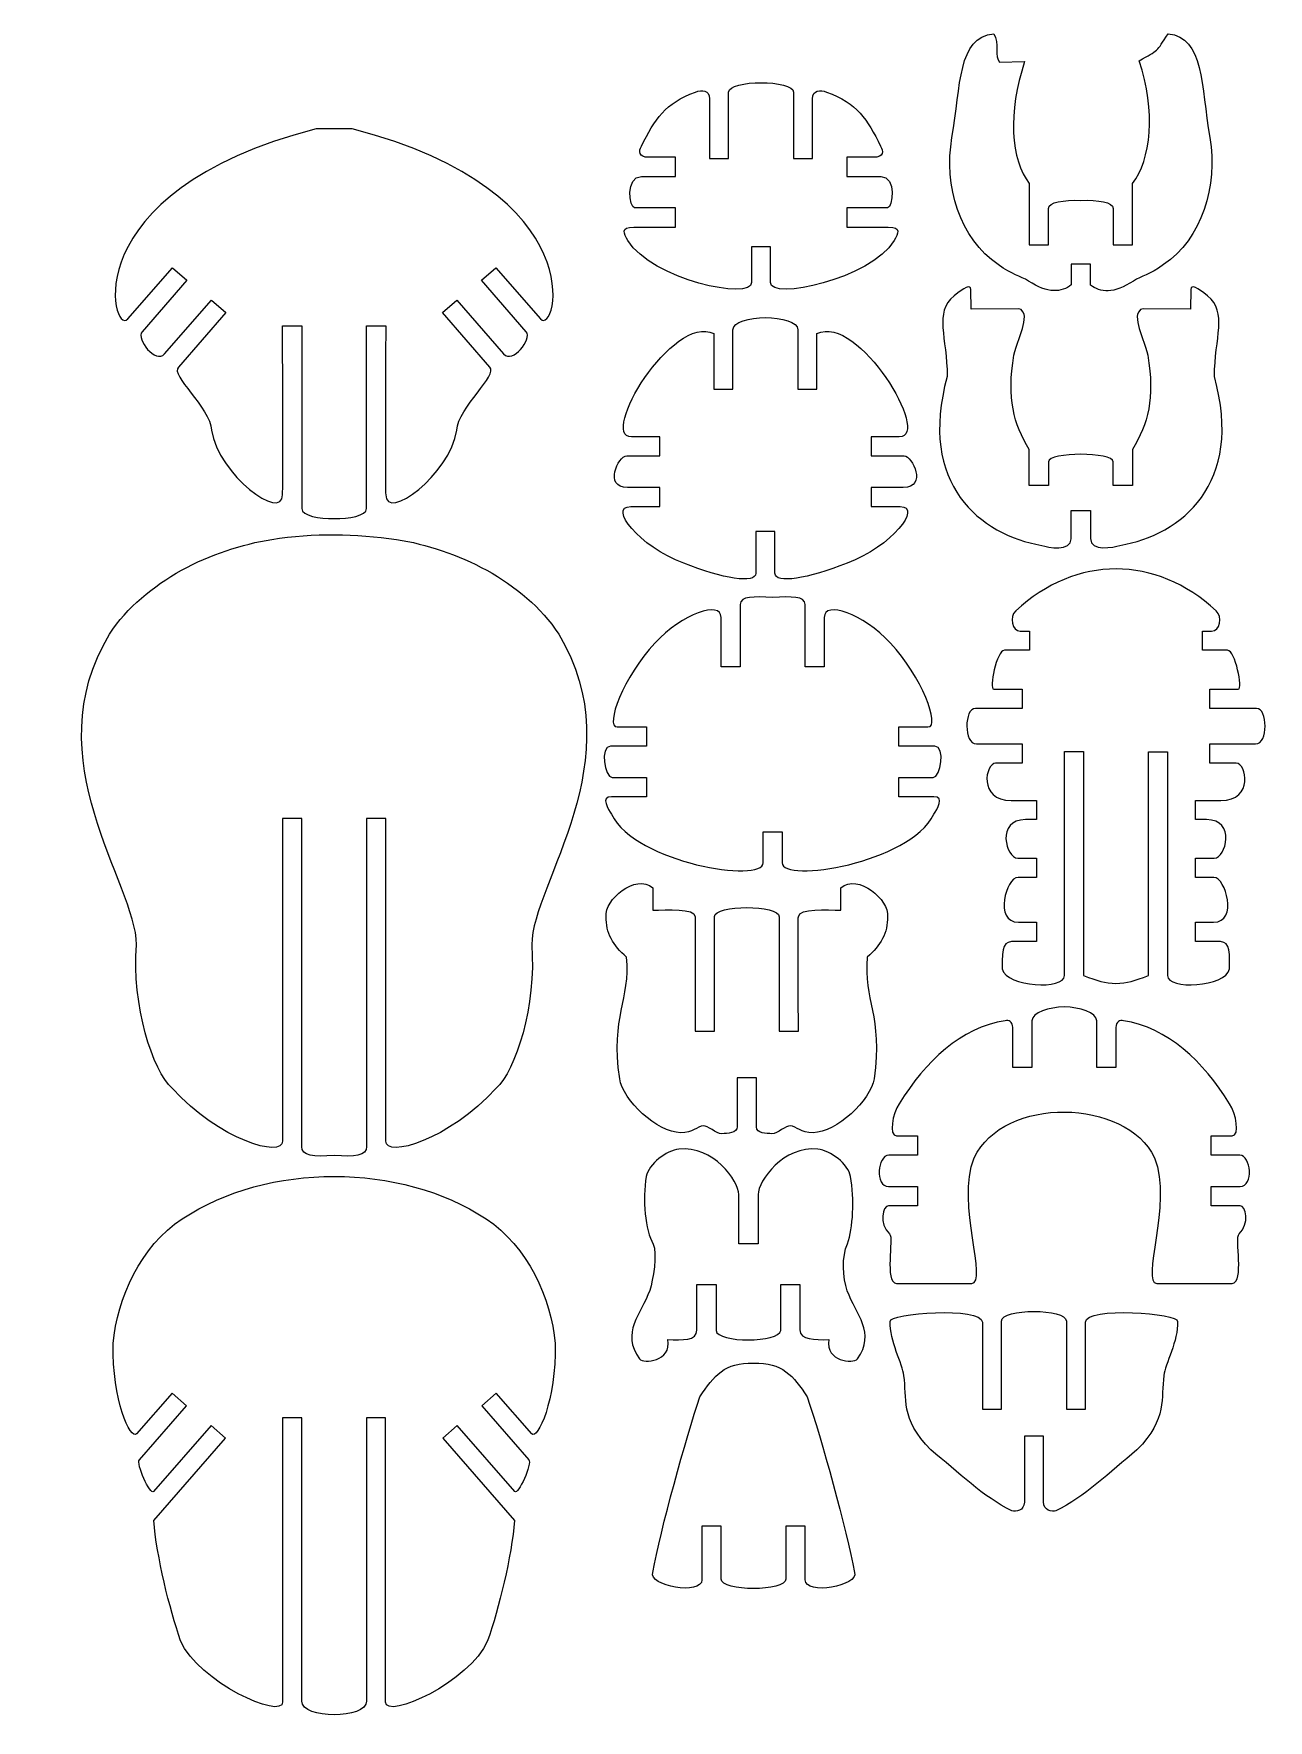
# Model space of a CAD drawing. Header units: inches. Extents: x 45 to 238, y 194 to 458.
import ezdxf

# ---------------------------------------------------------------- set-up
doc = ezdxf.new("R2010")
doc.units = ezdxf.units.IN
doc.header["$MEASUREMENT"] = 0
doc.layers.add('Capa 1', color=7, linetype='Continuous')

msp = doc.modelspace()

# ---------------------------------------------------------------- linework, layer by layer
at = {"layer": 'Capa 1', "color": 250, "lineweight": 20}
for points, knots in [([(208.88, 431.77), (206.16, 431.82), (203.82, 431.53), (203.8, 430.47), (203.8, 430.47), (203.8, 424.8), (203.8, 424.8), (203.8, 424.8), (200.8, 424.8), (200.8, 424.8), (200.8, 424.8), (200.8, 434.43), (200.8, 434.43), (197.9, 437.99), (197.37, 445.64), (200.07, 453.5), (200.07, 453.5), (196.14, 453.42), (196.14, 453.42), (195.31, 454.18), (196.15, 456.43), (195.23, 457.87), (189.55, 457.31), (190.11, 449.82), (188.68, 441.59), (187.37, 434.1), (189.93, 425.65), (195.94, 421.72), (198.1, 420.07), (199.38, 419.94), (200.67, 419.13), (203.71, 417.05), (205.85, 417.39), (207.38, 418.51), (207.38, 418.51), (207.38, 421.78), (207.38, 421.78), (207.92, 421.78), (208.34, 421.78), (208.88, 421.78), (208.88, 421.78), (210.38, 421.77), (210.38, 421.77), (210.38, 421.77), (210.38, 418.49), (210.38, 418.49), (211.91, 417.36), (214.05, 417.05), (217.1, 419.13), (218.38, 419.94), (219.66, 420.07), (221.83, 421.72), (227.84, 425.65), (230.39, 434.1), (229.09, 441.59), (227.65, 449.82), (228.22, 457.31), (222.54, 457.87), (221.6, 456.41), (221.24, 455.78), (220.73, 455.3), (220.22, 454.83), (219.55, 454.5), (217.99, 453.65), (220.69, 445.79), (219.86, 437.99), (216.96, 434.43), (216.96, 434.43), (216.96, 424.8), (216.96, 424.8), (216.96, 424.8), (213.96, 424.8), (213.96, 424.8), (213.96, 424.8), (213.96, 430.47), (213.96, 430.47), (213.95, 431.53), (211.6, 431.82), (208.88, 431.77), (208.88, 431.77), (208.88, 431.77), (208.88, 431.77)], [0, 0, 0, 0, 1, 1, 1, 2, 2, 2, 3, 3, 3, 4, 4, 4, 5, 5, 5, 6, 6, 6, 7, 7, 7, 8, 8, 8, 9, 9, 9, 10, 10, 10, 11, 11, 11, 12, 12, 12, 13, 13, 13, 14, 14, 14, 15, 15, 15, 16, 16, 16, 17, 17, 17, 18, 18, 18, 19, 19, 19, 20, 20, 20, 21, 21, 21, 22, 22, 22, 23, 23, 23, 24, 24, 24, 25, 25, 25, 26, 26, 26, 27, 27, 27, 27]), ([(160.27, 424.49), (160.27, 424.49), (160.27, 418.92), (160.27, 418.92), (160.11, 416.02), (175.94, 419.39), (179.62, 425.46), (180.23, 426.56), (180.88, 427.58), (178.7, 427.58), (178.7, 427.58), (172.19, 427.58), (172.19, 427.58), (172.19, 427.58), (172.19, 430.58), (172.19, 430.58), (174.42, 430.58), (176.28, 430.58), (178.58, 430.58), (179.4, 430.58), (180.07, 435.51), (177.52, 435.51), (177.52, 435.51), (172.19, 435.51), (172.19, 435.51), (172.19, 435.51), (172.19, 438.51), (172.19, 438.51), (172.19, 438.51), (176.37, 438.51), (176.37, 438.51), (178.03, 438.51), (177.96, 439.47), (177.5, 440.27), (175.39, 444.5), (173.85, 446.98), (169.03, 448.74), (168.04, 449.08), (166.85, 449.15), (166.85, 447.65), (166.85, 445.15), (166.85, 440.81), (166.85, 438.31), (166.85, 438.31), (163.86, 438.31), (163.86, 438.31), (163.86, 438.31), (163.85, 448.72), (163.85, 448.72), (163.85, 450.7), (153.69, 450.7), (153.69, 448.72), (153.69, 448.72), (153.68, 438.31), (153.68, 438.31), (153.68, 438.31), (150.69, 438.31), (150.69, 438.31), (150.69, 440.81), (150.69, 445.15), (150.69, 447.65), (150.69, 449.15), (149.5, 449.08), (148.5, 448.74), (143.69, 446.98), (142.14, 444.5), (140.04, 440.27), (139.58, 439.47), (139.51, 438.51), (141.16, 438.51), (141.16, 438.51), (145.34, 438.51), (145.34, 438.51), (145.34, 438.51), (145.34, 435.51), (145.34, 435.51), (145.34, 435.51), (140.02, 435.51), (140.02, 435.51), (137.46, 435.51), (138.13, 430.58), (138.95, 430.58), (141.25, 430.58), (143.12, 430.58), (145.34, 430.58), (145.34, 430.58), (145.34, 427.58), (145.34, 427.58), (145.34, 427.58), (138.84, 427.58), (138.84, 427.58), (136.66, 427.58), (137.3, 426.56), (137.92, 425.46), (141.59, 419.39), (157.42, 415.98), (157.27, 418.89), (157.27, 418.89), (157.27, 424.49), (157.27, 424.49), (157.27, 424.49), (160.27, 424.49), (160.27, 424.49), (160.27, 424.49), (160.27, 424.49), (160.27, 424.49)], [0, 0, 0, 0, 1, 1, 1, 2, 2, 2, 3, 3, 3, 4, 4, 4, 5, 5, 5, 6, 6, 6, 7, 7, 7, 8, 8, 8, 9, 9, 9, 10, 10, 10, 11, 11, 11, 12, 12, 12, 13, 13, 13, 14, 14, 14, 15, 15, 15, 16, 16, 16, 17, 17, 17, 18, 18, 18, 19, 19, 19, 20, 20, 20, 21, 21, 21, 22, 22, 22, 23, 23, 23, 24, 24, 24, 25, 25, 25, 26, 26, 26, 27, 27, 27, 28, 28, 28, 29, 29, 29, 30, 30, 30, 31, 31, 31, 32, 32, 32, 33, 33, 33, 34, 34, 34, 35, 35, 35, 35]), ([(94.72, 442.95), (133.01, 433.13), (126.68, 410.33), (124.21, 413.18), (124.21, 413.18), (117.22, 421.21), (117.22, 421.21), (117.22, 421.21), (114.96, 419.24), (114.96, 419.24), (114.96, 419.24), (121.96, 411.19), (121.96, 411.19), (122.97, 410.03), (119.82, 406.13), (118.44, 407.71), (118.44, 407.71), (111.11, 416.15), (111.11, 416.15), (111.11, 416.15), (108.85, 414.18), (108.85, 414.18), (108.85, 414.18), (116.26, 405.65), (116.26, 405.65), (117.68, 404.43), (111.31, 399.31), (111.09, 395.78), (110.03, 388.72), (99.96, 381.41), (99.96, 385.64), (99.87, 385.87), (99.96, 410.19), (99.96, 412.12), (98.93, 412.12), (98.07, 412.12), (96.96, 412.12), (96.96, 412.12), (96.96, 383.47), (96.96, 383.47), (96.96, 382.37), (94.16, 381.83), (91.88, 381.91), (89.6, 381.83), (86.8, 382.37), (86.8, 383.47), (86.8, 383.47), (86.8, 412.12), (86.8, 412.12), (85.69, 412.12), (84.83, 412.12), (83.8, 412.12), (83.8, 410.19), (83.89, 385.87), (83.8, 385.64), (83.8, 381.41), (73.73, 388.72), (72.67, 395.78), (72.45, 399.31), (66.08, 404.43), (67.5, 405.65), (67.5, 405.65), (74.91, 414.18), (74.91, 414.18), (74.91, 414.18), (72.65, 416.15), (72.65, 416.15), (72.65, 416.15), (65.31, 407.71), (65.31, 407.71), (63.93, 406.13), (60.79, 410.03), (61.8, 411.19), (61.8, 411.19), (68.8, 419.24), (68.8, 419.24), (68.8, 419.24), (66.53, 421.21), (66.53, 421.21), (66.53, 421.21), (59.55, 413.18), (59.55, 413.18), (57.07, 410.33), (50.75, 433.13), (89.04, 442.95), (90.93, 442.95), (92.82, 442.95), (94.72, 442.95), (94.72, 442.95), (94.72, 442.95), (94.72, 442.95)], [0, 0, 0, 0, 1, 1, 1, 2, 2, 2, 3, 3, 3, 4, 4, 4, 5, 5, 5, 6, 6, 6, 7, 7, 7, 8, 8, 8, 9, 9, 9, 10, 10, 10, 11, 11, 11, 12, 12, 12, 13, 13, 13, 14, 14, 14, 15, 15, 15, 16, 16, 16, 17, 17, 17, 18, 18, 18, 19, 19, 19, 20, 20, 20, 21, 21, 21, 22, 22, 22, 23, 23, 23, 24, 24, 24, 25, 25, 25, 26, 26, 26, 27, 27, 27, 28, 28, 28, 29, 29, 29, 30, 30, 30, 30]), ([(207.37, 383.15), (207.37, 383.15), (207.37, 378.74), (207.37, 378.74), (207.37, 376.72), (203.71, 377.35), (202.75, 377.71), (193.11, 379.32), (183.28, 387.34), (187.93, 404.16), (187.93, 410.3), (185.79, 414.14), (189.01, 416.79), (190.64, 418.18), (191.62, 418.58), (191.64, 417.81), (191.64, 417.81), (191.69, 414.7), (191.69, 414.7), (191.69, 414.7), (199.12, 414.79), (199.12, 414.79), (199.73, 414.8), (200.03, 413.91), (200.07, 413.59), (199.76, 410.86), (198.68, 409.11), (198.38, 407.49), (197.28, 400.66), (198.32, 396.81), (200.79, 392.72), (200.79, 391.02), (200.79, 389.17), (200.79, 387.1), (200.79, 387.1), (203.79, 387.1), (203.79, 387.1), (203.79, 387.1), (203.79, 390.82), (203.79, 390.82), (203.79, 391.55), (206.38, 391.97), (208.87, 392), (211.37, 391.97), (213.95, 391.55), (213.95, 390.82), (213.95, 390.82), (213.95, 387.1), (213.95, 387.1), (213.95, 387.1), (216.95, 387.1), (216.95, 387.1), (216.95, 389.17), (216.95, 391.02), (216.95, 392.72), (219.43, 396.81), (220.47, 400.66), (219.37, 407.49), (219.07, 409.11), (217.98, 410.86), (217.68, 413.59), (217.71, 413.91), (218.02, 414.8), (218.62, 414.79), (218.62, 414.79), (226.05, 414.7), (226.05, 414.7), (226.05, 414.7), (226.11, 417.81), (226.11, 417.81), (226.12, 418.58), (227.11, 418.18), (228.73, 416.79), (231.95, 414.14), (229.81, 410.3), (229.81, 404.16), (234.46, 387.34), (224.64, 379.32), (215, 377.71), (214.03, 377.35), (210.37, 376.74), (210.37, 378.76), (210.37, 378.76), (210.37, 383.15), (210.37, 383.15), (209.03, 383.15), (208.71, 383.15), (207.37, 383.15), (207.37, 383.15), (207.37, 383.15), (207.37, 383.15)], [0, 0, 0, 0, 1, 1, 1, 2, 2, 2, 3, 3, 3, 4, 4, 4, 5, 5, 5, 6, 6, 6, 7, 7, 7, 8, 8, 8, 9, 9, 9, 10, 10, 10, 11, 11, 11, 12, 12, 12, 13, 13, 13, 14, 14, 14, 15, 15, 15, 16, 16, 16, 17, 17, 17, 18, 18, 18, 19, 19, 19, 20, 20, 20, 21, 21, 21, 22, 22, 22, 23, 23, 23, 24, 24, 24, 25, 25, 25, 26, 26, 26, 27, 27, 27, 28, 28, 28, 29, 29, 29, 30, 30, 30, 30]), ([(154.37, 411.49), (154.37, 411.49), (154.37, 402.18), (154.37, 402.18), (154.37, 402.18), (151.37, 402.18), (151.37, 402.18), (151.37, 402.18), (151.37, 410.89), (151.37, 410.89), (144.9, 414.04), (133.32, 394.72), (138.47, 394.72), (138.47, 394.72), (142.89, 394.72), (142.89, 394.72), (142.89, 394.72), (142.89, 391.72), (142.89, 391.72), (142.89, 391.72), (137.72, 391.72), (137.72, 391.72), (136.4, 391.72), (134.04, 386.79), (137.84, 386.79), (137.84, 386.79), (142.89, 386.79), (142.89, 386.79), (142.89, 386.79), (142.89, 383.79), (142.89, 383.79), (142.89, 383.79), (138.34, 383.79), (138.34, 383.79), (134.8, 383.79), (139.6, 377.51), (146.65, 374.94), (152.72, 372.47), (157.95, 371.63), (157.95, 373.35), (157.95, 373.35), (157.95, 379.88), (157.95, 379.88), (157.95, 379.88), (160.95, 379.9), (160.95, 379.9), (160.95, 379.9), (160.95, 373.35), (160.95, 373.35), (160.95, 371.63), (166.17, 372.47), (172.24, 374.94), (179.29, 377.51), (184.09, 383.79), (180.55, 383.79), (180.55, 383.79), (176, 383.79), (176, 383.79), (176, 383.79), (176, 386.79), (176, 386.79), (176, 386.79), (181.06, 386.79), (181.06, 386.79), (184.85, 386.79), (182.49, 391.72), (181.17, 391.72), (181.17, 391.72), (176, 391.72), (176, 391.72), (176, 391.72), (176, 394.72), (176, 394.72), (176, 394.72), (180.42, 394.72), (180.42, 394.72), (185.57, 394.72), (173.99, 414.04), (167.53, 410.89), (167.53, 410.89), (167.53, 402.18), (167.53, 402.18), (167.53, 402.18), (164.53, 402.18), (164.53, 402.18), (164.53, 402.18), (164.53, 411.49), (164.53, 411.49), (164.53, 414.02), (154.37, 414.02), (154.37, 411.49), (154.37, 411.49), (154.37, 411.49), (154.37, 411.49)], [0, 0, 0, 0, 1, 1, 1, 2, 2, 2, 3, 3, 3, 4, 4, 4, 5, 5, 5, 6, 6, 6, 7, 7, 7, 8, 8, 8, 9, 9, 9, 10, 10, 10, 11, 11, 11, 12, 12, 12, 13, 13, 13, 14, 14, 14, 15, 15, 15, 16, 16, 16, 17, 17, 17, 18, 18, 18, 19, 19, 19, 20, 20, 20, 21, 21, 21, 22, 22, 22, 23, 23, 23, 24, 24, 24, 25, 25, 25, 26, 26, 26, 27, 27, 27, 28, 28, 28, 29, 29, 29, 30, 30, 30, 31, 31, 31, 31]), ([(82.1, 378.64), (72.79, 377.17), (62.2, 372.16), (56.7, 363.82), (44.81, 344.21), (60.84, 324.67), (60.93, 315.14), (60.12, 305.63), (63.48, 295.38), (66.48, 292.65), (73.89, 284.53), (83.8, 281.63), (83.8, 284.38), (83.8, 284.38), (83.8, 334.92), (83.8, 334.92), (83.8, 334.92), (86.8, 334.92), (86.8, 334.92), (86.8, 317.86), (86.8, 300.62), (86.8, 283.49), (86.8, 282.14), (88.69, 281.79), (91.88, 282.13), (95.07, 281.79), (96.96, 282.14), (96.96, 283.49), (96.96, 300.62), (96.96, 317.86), (96.96, 334.92), (96.96, 334.92), (99.96, 334.92), (99.96, 334.92), (99.96, 334.92), (99.96, 284.38), (99.96, 284.38), (99.96, 281.63), (109.87, 284.53), (117.28, 292.65), (120.28, 295.38), (123.63, 305.63), (122.83, 315.14), (122.92, 324.67), (138.95, 344.21), (127.06, 363.82), (121.56, 372.16), (110.97, 377.17), (101.66, 378.64), (95.23, 379.53), (88.74, 379.73), (82.1, 378.64), (82.1, 378.64), (82.1, 378.64), (82.1, 378.64)], [0, 0, 0, 0, 1, 1, 1, 2, 2, 2, 3, 3, 3, 4, 4, 4, 5, 5, 5, 6, 6, 6, 7, 7, 7, 8, 8, 8, 9, 9, 9, 10, 10, 10, 11, 11, 11, 12, 12, 12, 13, 13, 13, 14, 14, 14, 15, 15, 15, 16, 16, 16, 17, 17, 17, 18, 18, 18, 18]), ([(230.08, 367.46), (231.15, 366.49), (230.66, 364.27), (229.36, 364.27), (229.36, 364.27), (227.91, 364.27), (227.91, 364.27), (227.91, 364.27), (227.91, 361.27), (227.91, 361.27), (227.91, 361.27), (231.86, 361.27), (231.86, 361.27), (233.06, 361.27), (234.32, 355.17), (233.53, 355.17), (233.53, 355.17), (229.08, 355.17), (229.08, 355.17), (229.08, 354.11), (229.08, 353.23), (229.08, 352.17), (229.08, 352.17), (236.4, 352.17), (236.4, 352.17), (238.19, 352.17), (238.24, 346.6), (236.26, 346.6), (236.26, 346.6), (229.08, 346.6), (229.08, 346.6), (229.08, 345.56), (229.08, 344.64), (229.08, 343.6), (229.08, 343.6), (233.23, 343.6), (233.23, 343.6), (234.79, 343.6), (236.07, 337.74), (230.8, 337.74), (230.8, 337.74), (226.85, 337.74), (226.85, 337.74), (226.85, 337.74), (226.85, 334.74), (226.85, 334.74), (226.85, 334.74), (228.54, 334.74), (228.54, 334.74), (233.25, 334.74), (231.61, 328.69), (229.76, 328.69), (229.76, 328.69), (226.85, 328.69), (226.85, 328.69), (226.85, 328.69), (226.85, 325.69), (226.85, 325.69), (226.85, 325.69), (229.72, 325.69), (229.72, 325.69), (231.55, 325.69), (233.56, 318.66), (229.68, 318.66), (229.68, 318.66), (226.85, 318.66), (226.85, 318.66), (226.85, 318.66), (226.85, 315.66), (226.85, 315.66), (226.85, 315.66), (230.11, 315.66), (230.11, 315.66), (232.09, 315.66), (232.19, 315.02), (232.19, 311.37), (231.56, 308.43), (222.35, 308.05), (222.46, 310.31), (222.46, 322.05), (222.46, 333.71), (222.46, 345.37), (222.46, 345.37), (219.46, 345.37), (219.46, 345.37), (219.46, 333.74), (219.46, 322.06), (219.46, 310.31), (217.35, 309.49), (216.07, 309.08), (214.38, 309.07), (212.69, 309.08), (211.41, 309.49), (209.3, 310.31), (209.3, 322.06), (209.3, 333.77), (209.3, 345.41), (209.3, 345.41), (206.3, 345.4), (206.3, 345.4), (206.3, 333.74), (206.3, 322.05), (206.3, 310.31), (206.41, 308.05), (197.19, 308.43), (196.56, 311.37), (196.56, 315.02), (196.67, 315.66), (198.64, 315.66), (198.64, 315.66), (201.91, 315.66), (201.91, 315.66), (201.91, 315.66), (201.91, 318.66), (201.91, 318.66), (201.91, 318.66), (199.08, 318.66), (199.08, 318.66), (195.2, 318.66), (197.2, 325.69), (199.03, 325.69), (199.03, 325.69), (201.91, 325.69), (201.91, 325.69), (201.91, 325.69), (201.91, 328.69), (201.91, 328.69), (201.91, 328.69), (199, 328.69), (199, 328.69), (197.14, 328.69), (195.51, 334.74), (200.22, 334.74), (200.22, 334.74), (201.91, 334.74), (201.91, 334.74), (201.91, 334.74), (201.91, 337.74), (201.91, 337.74), (201.91, 337.74), (197.96, 337.74), (197.96, 337.74), (192.69, 337.74), (193.96, 343.6), (195.52, 343.6), (195.52, 343.6), (199.67, 343.6), (199.67, 343.6), (199.67, 344.64), (199.67, 345.56), (199.67, 346.6), (199.67, 346.6), (192.5, 346.6), (192.5, 346.6), (190.52, 346.6), (190.57, 352.17), (192.36, 352.17), (192.36, 352.17), (199.67, 352.17), (199.67, 352.17), (199.67, 353.23), (199.67, 354.11), (199.67, 355.17), (199.67, 355.17), (195.23, 355.17), (195.23, 355.17), (194.44, 355.17), (195.69, 361.27), (196.89, 361.27), (196.89, 361.27), (200.85, 361.27), (200.85, 361.27), (200.85, 361.27), (200.85, 364.27), (200.85, 364.27), (200.85, 364.27), (199.39, 364.27), (199.39, 364.27), (198.09, 364.27), (197.6, 366.49), (198.68, 367.46), (208.16, 376.22), (220.62, 376.2), (230.08, 367.46), (230.08, 367.46), (230.08, 367.46), (230.08, 367.46)], [0, 0, 0, 0, 1, 1, 1, 2, 2, 2, 3, 3, 3, 4, 4, 4, 5, 5, 5, 6, 6, 6, 7, 7, 7, 8, 8, 8, 9, 9, 9, 10, 10, 10, 11, 11, 11, 12, 12, 12, 13, 13, 13, 14, 14, 14, 15, 15, 15, 16, 16, 16, 17, 17, 17, 18, 18, 18, 19, 19, 19, 20, 20, 20, 21, 21, 21, 22, 22, 22, 23, 23, 23, 24, 24, 24, 25, 25, 25, 26, 26, 26, 27, 27, 27, 28, 28, 28, 29, 29, 29, 30, 30, 30, 31, 31, 31, 32, 32, 32, 33, 33, 33, 34, 34, 34, 35, 35, 35, 36, 36, 36, 37, 37, 37, 38, 38, 38, 39, 39, 39, 40, 40, 40, 41, 41, 41, 42, 42, 42, 43, 43, 43, 44, 44, 44, 45, 45, 45, 46, 46, 46, 47, 47, 47, 48, 48, 48, 49, 49, 49, 50, 50, 50, 51, 51, 51, 52, 52, 52, 53, 53, 53, 54, 54, 54, 55, 55, 55, 56, 56, 56, 57, 57, 57, 58, 58, 58, 59, 59, 59, 60, 60, 60, 61, 61, 61, 62, 62, 62, 62]), ([(160.59, 332.82), (160.59, 332.82), (159.11, 332.82), (159.11, 332.82), (159.11, 332.82), (159.11, 327.99), (159.11, 327.99), (159.11, 324.74), (139.15, 327.88), (135.35, 335.57), (134.84, 336.39), (133.55, 338.33), (135.32, 338.33), (135.32, 338.33), (140.82, 338.33), (140.82, 338.33), (140.82, 338.33), (140.82, 341.33), (140.82, 341.33), (140.82, 341.33), (135.43, 341.33), (135.43, 341.33), (134.26, 341.33), (133.45, 346.26), (135.18, 346.26), (135.18, 346.26), (140.82, 346.26), (140.82, 346.26), (140.82, 346.26), (140.82, 349.26), (140.82, 349.26), (140.82, 349.26), (136.25, 349.26), (136.25, 349.26), (134.21, 349.26), (137.28, 357.23), (142.12, 362.41), (146.44, 367.03), (152.51, 369.11), (152.51, 366.42), (152.51, 366.42), (152.51, 358.67), (152.51, 358.67), (154.09, 358.67), (154.22, 358.67), (155.51, 358.67), (155.51, 358.67), (155.51, 368.43), (155.51, 368.43), (155.51, 369.81), (157.7, 369.69), (160.59, 369.54), (163.47, 369.69), (165.67, 369.81), (165.67, 368.43), (165.67, 368.43), (165.67, 358.67), (165.67, 358.67), (166.95, 358.67), (167.08, 358.67), (168.67, 358.67), (168.67, 358.67), (168.67, 366.42), (168.67, 366.42), (168.67, 369.11), (174.73, 367.03), (179.05, 362.41), (183.9, 357.23), (186.96, 349.26), (184.92, 349.26), (184.92, 349.26), (180.35, 349.26), (180.35, 349.26), (180.35, 349.26), (180.35, 346.26), (180.35, 346.26), (180.35, 346.26), (185.99, 346.26), (185.99, 346.26), (187.72, 346.26), (186.91, 341.33), (185.74, 341.33), (185.74, 341.33), (180.35, 341.33), (180.35, 341.33), (180.35, 341.33), (180.35, 338.33), (180.35, 338.33), (180.35, 338.33), (185.85, 338.33), (185.85, 338.33), (187.62, 338.33), (186.33, 336.39), (185.83, 335.57), (182.02, 327.88), (162.07, 324.74), (162.07, 327.99), (162.07, 327.99), (162.07, 332.82), (162.07, 332.82), (162.07, 332.82), (160.59, 332.82), (160.59, 332.82), (160.59, 332.82), (160.59, 332.82), (160.59, 332.82)], [0, 0, 0, 0, 1, 1, 1, 2, 2, 2, 3, 3, 3, 4, 4, 4, 5, 5, 5, 6, 6, 6, 7, 7, 7, 8, 8, 8, 9, 9, 9, 10, 10, 10, 11, 11, 11, 12, 12, 12, 13, 13, 13, 14, 14, 14, 15, 15, 15, 16, 16, 16, 17, 17, 17, 18, 18, 18, 19, 19, 19, 20, 20, 20, 21, 21, 21, 22, 22, 22, 23, 23, 23, 24, 24, 24, 25, 25, 25, 26, 26, 26, 27, 27, 27, 28, 28, 28, 29, 29, 29, 30, 30, 30, 31, 31, 31, 32, 32, 32, 33, 33, 33, 34, 34, 34, 35, 35, 35, 35]), ([(151.46, 319.55), (151.46, 313.55), (151.46, 307.6), (151.46, 301.6), (150.46, 301.6), (149.46, 301.6), (148.46, 301.6), (148.46, 301.6), (148.46, 319.52), (148.46, 319.52), (148.39, 320.91), (143.95, 320.57), (141.83, 320.56), (141.83, 320.56), (141.83, 324.03), (141.83, 324.03), (139.06, 326.37), (134.22, 322.13), (134.5, 319.55), (134.42, 317.03), (135.61, 314.98), (137.68, 313.2), (138.37, 306.45), (135.18, 304.03), (136.62, 294.15), (137.08, 290.76), (142.52, 285.74), (146.15, 285.68), (148.17, 285.59), (148.64, 286.7), (149.76, 286.76), (150.39, 286.8), (151.72, 285.53), (152.61, 285.53), (153.5, 285.53), (155.02, 285.6), (155.04, 286.62), (155.04, 289.48), (155.04, 291.4), (155.04, 294.26), (156.31, 294.26), (156.78, 294.26), (158.04, 294.26), (158.04, 291.4), (158.04, 289.46), (158.04, 286.6), (158.07, 285.57), (159.59, 285.53), (160.48, 285.53), (161.36, 285.53), (162.7, 286.8), (163.32, 286.76), (164.45, 286.7), (164.92, 285.59), (166.94, 285.68), (170.56, 285.74), (176, 290.76), (176.47, 294.15), (177.91, 304.03), (174.72, 306.45), (175.41, 313.2), (177.48, 314.98), (178.66, 317.03), (178.58, 319.55), (178.86, 322.13), (174.03, 326.37), (171.26, 324.03), (171.26, 324.03), (171.26, 320.56), (171.26, 320.56), (169.14, 320.57), (164.7, 320.91), (164.62, 319.52), (164.54, 319.52), (164.62, 303.15), (164.62, 301.6), (163.62, 301.6), (162.62, 301.6), (161.62, 301.6), (161.62, 307.6), (161.62, 313.5), (161.62, 319.5), (161.62, 321.48), (151.47, 321.37), (151.46, 319.55), (151.46, 319.55), (151.46, 319.55), (151.46, 319.55)], [0, 0, 0, 0, 1, 1, 1, 2, 2, 2, 3, 3, 3, 4, 4, 4, 5, 5, 5, 6, 6, 6, 7, 7, 7, 8, 8, 8, 9, 9, 9, 10, 10, 10, 11, 11, 11, 12, 12, 12, 13, 13, 13, 14, 14, 14, 15, 15, 15, 16, 16, 16, 17, 17, 17, 18, 18, 18, 19, 19, 19, 20, 20, 20, 21, 21, 21, 22, 22, 22, 23, 23, 23, 24, 24, 24, 25, 25, 25, 26, 26, 26, 27, 27, 27, 28, 28, 28, 29, 29, 29, 29]), ([(192.14, 281.76), (189.32, 274.5), (194.4, 262.08), (191.77, 262.05), (191.77, 262.05), (180, 262.06), (180, 262.06), (178.03, 262.2), (179.61, 269.24), (178.91, 269.82), (177.18, 271.42), (177.83, 274.24), (178.73, 274.24), (180.25, 274.24), (181.77, 274.24), (183.29, 274.24), (183.29, 275.24), (183.29, 276.24), (183.29, 277.24), (181.77, 277.24), (180.26, 277.24), (178.75, 277.24), (176.57, 277.24), (177.03, 282.17), (178.78, 282.17), (180.28, 282.17), (181.78, 282.17), (183.29, 282.17), (183.29, 283.17), (183.29, 284.17), (183.29, 285.17), (182.18, 285.17), (181.08, 285.17), (179.98, 285.17), (178.77, 285.17), (179.34, 288.74), (180.42, 290.22), (184.49, 296.83), (190.11, 302.2), (197.03, 303.22), (197.57, 303.41), (198.21, 303.03), (198.21, 302.15), (198.21, 300.07), (198.21, 297.98), (198.21, 295.89), (199.21, 295.89), (200.21, 295.89), (201.21, 295.89), (201.21, 298.34), (201.21, 300.78), (201.21, 303.22), (201.21, 304.52), (203.92, 305.3), (206.28, 305.43), (208.65, 305.3), (211.36, 304.53), (211.36, 303.23), (211.36, 300.78), (211.36, 298.34), (211.36, 295.9), (212.36, 295.9), (213.36, 295.9), (214.36, 295.9), (214.36, 297.99), (214.36, 300.07), (214.36, 302.16), (214.36, 303.04), (215, 303.42), (215.54, 303.23), (222.46, 302.2), (228.07, 296.83), (232.15, 290.23), (233.23, 288.74), (233.8, 285.17), (232.59, 285.17), (231.49, 285.17), (230.38, 285.17), (229.28, 285.17), (229.28, 284.17), (229.28, 283.17), (229.28, 282.17), (230.78, 282.17), (232.29, 282.17), (233.79, 282.17), (235.54, 282.17), (235.99, 277.25), (233.82, 277.25), (232.31, 277.25), (230.79, 277.25), (229.28, 277.25), (229.28, 276.25), (229.28, 275.25), (229.28, 274.25), (230.8, 274.25), (232.32, 274.25), (233.84, 274.25), (234.74, 274.25), (235.38, 271.43), (233.66, 269.82), (232.96, 269.24), (234.54, 262.2), (232.57, 262.06), (232.57, 262.06), (220.79, 262.05), (220.79, 262.05), (218.17, 262.09), (223.25, 274.5), (220.43, 281.76), (215.89, 291.16), (196.82, 291.46), (192.14, 281.76), (192.14, 281.76), (192.14, 281.76), (192.14, 281.76)], [0, 0, 0, 0, 1, 1, 1, 2, 2, 2, 3, 3, 3, 4, 4, 4, 5, 5, 5, 6, 6, 6, 7, 7, 7, 8, 8, 8, 9, 9, 9, 10, 10, 10, 11, 11, 11, 12, 12, 12, 13, 13, 13, 14, 14, 14, 15, 15, 15, 16, 16, 16, 17, 17, 17, 18, 18, 18, 19, 19, 19, 20, 20, 20, 21, 21, 21, 22, 22, 22, 23, 23, 23, 24, 24, 24, 25, 25, 25, 26, 26, 26, 27, 27, 27, 28, 28, 28, 29, 29, 29, 30, 30, 30, 31, 31, 31, 32, 32, 32, 33, 33, 33, 34, 34, 34, 35, 35, 35, 36, 36, 36, 37, 37, 37, 38, 38, 38, 38]), ([(156.79, 268.25), (157.31, 268.25), (157.81, 268.25), (158.31, 268.25), (158.31, 270.98), (158.31, 273.05), (158.31, 276), (158.31, 278.16), (162.32, 283.67), (167.67, 283.1), (169.63, 282.93), (172.43, 280.78), (172.8, 278.82), (173.4, 275.25), (173.2, 270.78), (172.3, 268.29), (171.41, 266.31), (171.54, 262.94), (172.28, 260.9), (173.63, 257.2), (176.82, 254.35), (173.86, 250.25), (173.23, 249.48), (168.82, 249.77), (169.4, 253.27), (167.15, 253.22), (164.87, 253.2), (164.87, 254.8), (164.87, 257.2), (164.87, 259.52), (164.87, 261.9), (163.87, 261.9), (162.87, 261.88), (161.87, 261.88), (161.87, 259.47), (161.87, 257.12), (161.87, 254.71), (161.6, 252.74), (151.98, 252.71), (151.71, 254.69), (151.71, 257.09), (151.71, 259.5), (151.71, 261.9), (150.71, 261.9), (149.71, 261.88), (148.71, 261.88), (148.71, 259.5), (148.71, 257.17), (148.71, 254.77), (148.71, 253.02), (146.42, 253.22), (144.18, 253.27), (144.76, 249.77), (140.35, 249.48), (139.72, 250.25), (136.74, 254.38), (139.99, 257.23), (141.32, 260.97), (141.88, 262.53), (142.52, 266.8), (141.87, 268.24), (140.58, 270.38), (140.18, 275.25), (140.78, 278.82), (141.15, 280.78), (143.95, 282.93), (145.9, 283.1), (151.26, 283.67), (155.27, 278.16), (155.27, 276), (155.27, 273.05), (155.27, 270.98), (155.27, 268.25), (155.77, 268.25), (156.27, 268.25), (156.79, 268.25), (156.79, 268.25), (156.79, 268.25), (156.79, 268.25)], [0, 0, 0, 0, 1, 1, 1, 2, 2, 2, 3, 3, 3, 4, 4, 4, 5, 5, 5, 6, 6, 6, 7, 7, 7, 8, 8, 8, 9, 9, 9, 10, 10, 10, 11, 11, 11, 12, 12, 12, 13, 13, 13, 14, 14, 14, 15, 15, 15, 16, 16, 16, 17, 17, 17, 18, 18, 18, 19, 19, 19, 20, 20, 20, 21, 21, 21, 22, 22, 22, 23, 23, 23, 24, 24, 24, 25, 25, 25, 26, 26, 26, 26]), ([(96.95, 196.63), (96.95, 211.48), (96.95, 226.22), (96.95, 241.02), (96.95, 241.02), (99.95, 241.02), (99.95, 241.02), (99.95, 241.02), (99.95, 196.48), (99.95, 196.48), (99.95, 193.62), (113.18, 199.64), (115.93, 206.06), (117.68, 211.1), (119.69, 219.33), (120.15, 224.91), (120.15, 224.91), (108.9, 237.84), (108.9, 237.84), (108.9, 237.84), (111.17, 239.81), (111.17, 239.81), (111.17, 239.81), (120.17, 229.46), (120.17, 229.46), (120.71, 228.76), (122.95, 233.92), (122.38, 234.44), (122.38, 234.44), (115.02, 242.91), (115.02, 242.91), (115.02, 242.91), (117.28, 244.88), (117.28, 244.88), (117.28, 244.88), (122.83, 238.5), (122.83, 238.5), (123.76, 237.46), (126.67, 243.79), (126.52, 252.63), (125.85, 259.79), (122.25, 267.86), (115.69, 272.19), (102.26, 281.05), (81.52, 281.07), (68.07, 272.19), (61.51, 267.86), (57.91, 259.79), (57.24, 252.63), (57.08, 243.79), (60, 237.46), (60.93, 238.5), (60.93, 238.5), (66.48, 244.88), (66.48, 244.88), (66.48, 244.88), (68.74, 242.91), (68.74, 242.91), (68.74, 242.91), (61.38, 234.44), (61.38, 234.44), (60.81, 233.92), (63.05, 228.76), (63.59, 229.46), (63.59, 229.46), (72.59, 239.81), (72.59, 239.81), (72.59, 239.81), (74.85, 237.84), (74.85, 237.84), (74.85, 237.84), (63.61, 224.91), (63.61, 224.91), (64.07, 219.33), (66.08, 211.1), (67.82, 206.06), (70.58, 199.64), (83.81, 193.62), (83.81, 196.48), (83.81, 196.48), (83.81, 241.02), (83.81, 241.02), (83.81, 241.02), (86.81, 241.02), (86.81, 241.02), (86.81, 226.22), (86.81, 211.48), (86.81, 196.63), (86.81, 193.75), (96.95, 193.75), (96.95, 196.63), (96.95, 196.63), (96.95, 196.63), (96.95, 196.63)], [0, 0, 0, 0, 1, 1, 1, 2, 2, 2, 3, 3, 3, 4, 4, 4, 5, 5, 5, 6, 6, 6, 7, 7, 7, 8, 8, 8, 9, 9, 9, 10, 10, 10, 11, 11, 11, 12, 12, 12, 13, 13, 13, 14, 14, 14, 15, 15, 15, 16, 16, 16, 17, 17, 17, 18, 18, 18, 19, 19, 19, 20, 20, 20, 21, 21, 21, 22, 22, 22, 23, 23, 23, 24, 24, 24, 25, 25, 25, 26, 26, 26, 27, 27, 27, 28, 28, 28, 29, 29, 29, 30, 30, 30, 31, 31, 31, 31]), ([(181.14, 247.63), (181.7, 244.08), (180.49, 240.98), (185.37, 235.99), (189.7, 232.48), (193.6, 228.59), (198.06, 226.46), (198.67, 226.2), (200.02, 226.47), (200.02, 227.79), (200.02, 231.24), (200.02, 234.7), (200.02, 238.15), (200.02, 238.15), (203.02, 238.15), (203.02, 238.15), (203.02, 234.7), (203.02, 231.29), (203.02, 227.84), (203.02, 226.52), (204.37, 226.2), (204.98, 226.46), (209.44, 228.59), (213.34, 232.48), (217.67, 235.99), (222.55, 240.98), (221.34, 244.08), (221.9, 247.63), (222.04, 249.4), (224.19, 253.13), (224.02, 256.1), (224.38, 257.39), (209.6, 258.53), (209.6, 256), (209.6, 256), (209.6, 242.36), (209.6, 242.36), (209.6, 242.36), (206.6, 242.36), (206.6, 242.36), (206.6, 242.36), (206.6, 256.16), (206.6, 256.16), (206.6, 257.21), (204.09, 257.68), (201.52, 257.66), (198.95, 257.68), (196.44, 257.21), (196.44, 256.16), (196.44, 256.16), (196.44, 242.36), (196.44, 242.36), (196.44, 242.36), (193.44, 242.36), (193.44, 242.36), (193.44, 242.36), (193.44, 256), (193.44, 256), (193.44, 258.53), (178.66, 257.39), (179.02, 256.1), (178.85, 253.13), (181, 249.4), (181.14, 247.63), (181.14, 247.63), (181.14, 247.63), (181.14, 247.63)], [0, 0, 0, 0, 1, 1, 1, 2, 2, 2, 3, 3, 3, 4, 4, 4, 5, 5, 5, 6, 6, 6, 7, 7, 7, 8, 8, 8, 9, 9, 9, 10, 10, 10, 11, 11, 11, 12, 12, 12, 13, 13, 13, 14, 14, 14, 15, 15, 15, 16, 16, 16, 17, 17, 17, 18, 18, 18, 19, 19, 19, 20, 20, 20, 21, 21, 21, 22, 22, 22, 22]), ([(157.59, 249.57), (153.07, 249.71), (151.38, 247.63), (149.19, 244.3), (146.99, 237.93), (143.03, 223.35), (141.79, 216.79), (141.02, 214.71), (149.51, 213.11), (149.51, 215.64), (149.51, 218.46), (149.51, 221.23), (149.51, 224.05), (150.48, 224.05), (151.41, 224.05), (152.51, 224.05), (152.51, 221.3), (152.51, 218.76), (152.51, 215.75), (152.51, 213.76), (162.67, 213.76), (162.67, 215.75), (162.67, 218.76), (162.67, 221.3), (162.67, 224.05), (163.78, 224.05), (164.7, 224.05), (165.67, 224.05), (165.67, 221.23), (165.67, 218.46), (165.67, 215.64), (165.67, 213.11), (174.17, 214.71), (173.4, 216.79), (172.16, 223.35), (168.2, 237.93), (165.99, 244.3), (163.81, 247.63), (162.12, 249.71), (157.59, 249.57), (157.59, 249.57), (157.59, 249.57), (157.59, 249.57)], [0, 0, 0, 0, 1, 1, 1, 2, 2, 2, 3, 3, 3, 4, 4, 4, 5, 5, 5, 6, 6, 6, 7, 7, 7, 8, 8, 8, 9, 9, 9, 10, 10, 10, 11, 11, 11, 12, 12, 12, 13, 13, 13, 14, 14, 14, 14])]:
    msp.add_open_spline(points, degree=3, knots=knots, dxfattribs=at)

doc.saveas('drawing.dxf')
